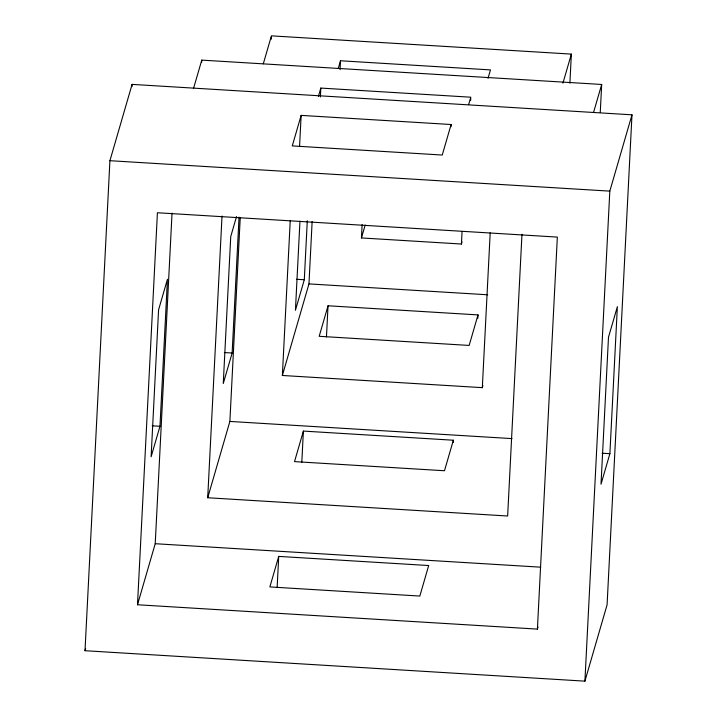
<?xml version="1.0" encoding="UTF-8"?>
<svg xmlns="http://www.w3.org/2000/svg" width="717" height="717" viewBox="0 0 717 717"><rect width="100%" height="100%" fill="white"/><g stroke="black" fill="none" stroke-linecap="round" stroke-linejoin="round"><path stroke-width="1.08" d="M85.009 650.713L109.916 160.698L132.089 84.382L631.991 114.819L607.084 604.834L584.911 681.15L85.009 650.713L85.637 648.562M131.973 86.623L132.089 84.382M137.494 604.754L157.417 212.743L557.342 237.094L537.409 629.105L137.494 604.754L155.222 543.71L172.035 213.119M159.972 426.292L167.446 279.28L158.582 309.807L151.108 456.819L159.972 426.292L152.201 425.817M201.647 62.352L201.764 60.12L601.68 84.463L600.263 112.39M521.967 234.298L507.645 516.007L207.706 497.75L222.028 216.032M236.547 216.543L230.74 236.538L223.265 383.55L232.138 353.024L239.048 217.152M207.706 497.75L229.879 421.435L240.222 217.977M271.259 39.202L271.376 36.97M482.935 385.522L482.317 387.655L282.364 375.475L290.233 220.675M277.138 587.59L278.725 556.401L428.694 565.534L419.83 596.06L269.852 586.927L278.725 556.401M299.554 146.573L301.14 115.383L451.11 124.516L451.002 126.748M299.957 221.186L295.431 310.273L304.295 279.755L307.297 220.728M282.364 375.475L308.964 283.905L312.137 221.535M301.803 462.268L303.39 431.087L453.359 440.22L453.243 442.443M320.374 96.983L320.822 88.074L470.791 97.207L468.649 104.574M326.459 336.954L328.045 305.774L478.015 314.906L477.845 318.249M340.046 69.674L340.503 60.766L490.473 69.899L488.026 78.314M462.053 241.88L461.425 244.031L361.449 237.945L362.121 224.582M461.425 244.031L462.053 231.779M470.621 100.55L470.737 98.319M482.317 387.655L490.186 232.855M569.89 83.181L571.368 54.107L271.429 35.85L263.309 63.795M584.911 681.15L609.817 191.134L631.991 114.819M609.889 453.682L617.364 306.679L608.491 337.205L601.016 484.208L609.889 453.682L602.11 453.207M193.644 88.066L201.764 60.12M301.14 115.383L292.276 145.91L442.246 155.042L451.11 124.516M318.375 96.499L320.822 88.074M338.361 68.133L340.503 60.766M328.045 305.774L319.182 336.3L469.151 345.433L478.015 314.906M303.39 431.087L294.517 461.614L444.486 470.746L453.359 440.22M361.449 237.945L365.195 225.048M562.944 83.127L571.368 54.107M593.559 112.408L601.68 84.463M537.409 629.105L538.037 626.963M109.916 160.698L609.817 191.134M296.524 279.28L304.295 279.755M308.964 283.905L487.703 294.786M224.358 352.549L232.138 353.024M229.879 421.435L511.983 438.607M155.222 543.71L540.627 567.174"/></g></svg>
